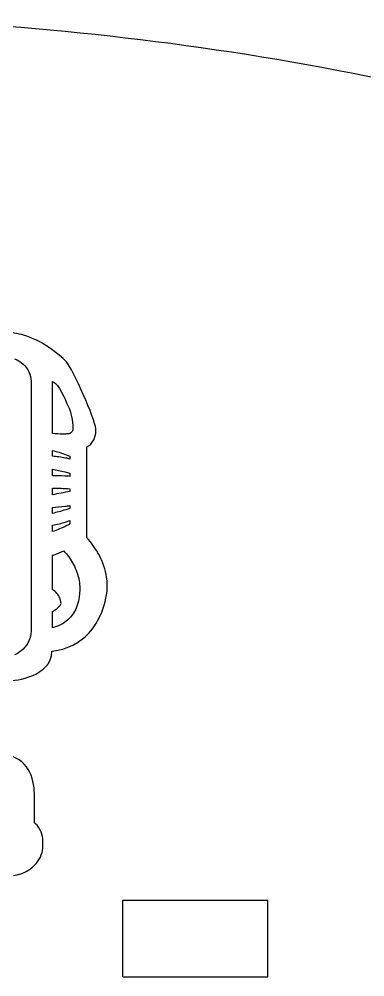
# Model space of a CAD drawing. Header units: millimetres. Extents: x -1166 to -93, y -857 to -63.
# Drawn here: x -622.8 to -599.3, y -812.4 to -747.3 of the extents above; entities that cross this region are included whole.
import ezdxf

# ---------------------------------------------------------------- set-up
doc = ezdxf.new("R2010")
doc.units = ezdxf.units.MM
doc.layers.add('CUTS', color=1, linetype='Continuous', true_color=0xff0000)
doc.layers.add('TEXT', color=5, linetype='Continuous', true_color=0x0000ff)

msp = doc.modelspace()

# ---------------------------------------------------------------- linework, layer by layer
at = {"layer": 'CUTS', "color": 1, "lineweight": 25, "true_color": 0xff0000}
for p, q in [((-615.76, -812.374), (-615.76, -807.174)), ((-615.76, -807.174), (-605.911, -807.174)), ((-605.911, -812.374), (-605.911, -807.174)), ((-615.76, -812.374), (-605.911, -812.374))]:
    msp.add_line(p, q, dxfattribs=at)
msp.add_open_spline([(-576.014, -758.414), (-590.146, -751.429), (-617.324, -747.331), (-635.853, -747.331)], degree=3, dxfattribs=at)
at = {"layer": 'TEXT', "color": 5, "lineweight": 25, "true_color": 0x0000ff}
for points in [[(-621.977, -771.922), (-621.977, -771.98), (-621.977, -771.98)], [(-621.977, -771.98), (-621.977, -788.907)], [(-620.521, -775.482), (-620.521, -771.946), (-620.521, -771.946)], [(-618.202, -782.534), (-618.202, -776.379)], [(-620.521, -777.015), (-620.521, -776.629), (-620.521, -776.629)], [(-619.35, -777.014), (-619.35, -777.213)], [(-620.521, -778.353), (-620.521, -777.896), (-620.521, -777.896)], [(-619.35, -778.176), (-619.35, -778.387)], [(-620.521, -779.633), (-620.521, -779.175), (-620.521, -779.175)], [(-619.35, -779.22), (-619.35, -779.404)], [(-620.522, -780.9), (-620.522, -780.491), (-620.522, -780.491)], [(-619.35, -780.37), (-619.35, -780.559)], [(-620.523, -782.133), (-620.523, -781.692), (-620.523, -781.692)], [(-619.35, -781.391), (-619.35, -781.618)], [(-620.523, -786.098), (-620.523, -783.741)], [(-620.524, -788.674), (-620.524, -787.578)], [(-621.747, -801.904), (-621.747, -800.134)], [(-621.174, -803.483), (-621.174, -803.149)]]:
    msp.add_lwpolyline(points, dxfattribs=at)
for points in [[(-622.267, -768.861), (-622.714, -768.703), (-623.189, -768.621), (-623.676, -768.614)], [(-621.837, -769.047), (-621.977, -768.977), (-622.118, -768.914), (-622.267, -768.861)], [(-619.587, -770.609), (-620.115, -770.044), (-621.184, -769.261), (-621.837, -769.047)], [(-623.094, -770.404), (-622.874, -770.488), (-622.678, -770.609), (-622.51, -770.759)], [(-622.51, -770.759), (-622.347, -770.908), (-622.213, -771.087), (-622.122, -771.282)], [(-617.59, -775.132), (-617.626, -774.546), (-619.148, -771.076), (-619.587, -770.609)], [(-622.122, -771.282), (-622.029, -771.48), (-621.977, -771.695), (-621.977, -771.922)], [(-620.521, -771.946), (-620.509, -771.951), (-620.498, -771.955), (-620.486, -771.96)], [(-620.486, -771.96), (-620.098, -772.136), (-619.691, -773.106), (-619.479, -773.575)], [(-619.479, -773.575), (-619.269, -774.04), (-619.143, -774.573), (-619.143, -775.16)], [(-619.172, -775.285), (-619.19, -775.324), (-619.213, -775.361), (-619.244, -775.392)], [(-619.143, -775.16), (-619.144, -775.204), (-619.154, -775.247), (-619.172, -775.285)], [(-618.202, -776.379), (-618.073, -776.296), (-617.534, -776.051), (-617.59, -775.132)], [(-619.821, -775.513), (-620.055, -775.507), (-620.289, -775.496), (-620.521, -775.482)], [(-619.718, -775.509), (-619.752, -775.509), (-619.787, -775.513), (-619.821, -775.513)], [(-619.592, -775.504), (-619.633, -775.508), (-619.676, -775.508), (-619.718, -775.509)], [(-619.467, -775.499), (-619.507, -775.503), (-619.55, -775.503), (-619.592, -775.504)], [(-619.345, -775.466), (-619.385, -775.486), (-619.425, -775.497), (-619.467, -775.499)], [(-619.244, -775.392), (-619.273, -775.423), (-619.309, -775.447), (-619.345, -775.466)], [(-620.521, -776.629), (-620.24, -776.696), (-619.909, -776.788), (-619.589, -776.912)], [(-619.638, -777.14), (-619.941, -777.076), (-620.253, -777.039), (-620.521, -777.015)], [(-619.35, -777.213), (-619.445, -777.186), (-619.54, -777.161), (-619.638, -777.14)], [(-619.589, -776.912), (-619.509, -776.944), (-619.429, -776.979), (-619.35, -777.014)], [(-620.521, -777.896), (-620.266, -777.941), (-619.968, -778.002), (-619.675, -778.08)], [(-619.698, -778.36), (-619.982, -778.346), (-620.272, -778.348), (-620.521, -778.353)], [(-619.35, -778.387), (-619.463, -778.375), (-619.58, -778.365), (-619.698, -778.36)], [(-619.675, -778.08), (-619.564, -778.11), (-619.457, -778.143), (-619.35, -778.176)], [(-620.521, -779.175), (-620.17, -779.185), (-619.724, -779.203), (-619.35, -779.22)], [(-619.35, -779.404), (-619.725, -779.479), (-620.173, -779.568), (-620.521, -779.633)], [(-620.522, -780.491), (-620.267, -780.474), (-619.964, -780.451), (-619.668, -780.415)], [(-619.668, -780.415), (-619.56, -780.402), (-619.454, -780.385), (-619.35, -780.37)], [(-619.633, -780.654), (-619.941, -780.753), (-620.26, -780.837), (-620.522, -780.9)], [(-619.35, -780.559), (-619.443, -780.593), (-619.536, -780.624), (-619.633, -780.654)], [(-620.523, -781.692), (-620.248, -781.643), (-619.922, -781.576), (-619.606, -781.479)], [(-619.546, -781.725), (-619.882, -781.897), (-620.237, -782.035), (-620.523, -782.133)], [(-619.606, -781.479), (-619.518, -781.452), (-619.434, -781.423), (-619.35, -781.391)], [(-619.35, -781.618), (-619.414, -781.654), (-619.48, -781.691), (-619.546, -781.725)], [(-618.079, -782.675), (-618.122, -782.626), (-618.161, -782.579), (-618.202, -782.534)], [(-617.37, -783.721), (-617.564, -783.36), (-617.802, -783.009), (-618.079, -782.675)], [(-620.523, -783.741), (-620.486, -783.731), (-620.449, -783.722), (-620.413, -783.712)], [(-620.413, -783.712), (-620.171, -783.638), (-619.946, -783.54), (-619.757, -783.444)], [(-619.757, -783.444), (-619.723, -783.483), (-619.687, -783.524), (-619.648, -783.569)], [(-619.648, -783.569), (-619.477, -783.775), (-619.276, -784.047), (-619.103, -784.37)], [(-616.853, -785.229), (-616.933, -784.725), (-617.105, -784.216), (-617.37, -783.721)], [(-619.103, -784.37), (-618.928, -784.692), (-618.781, -785.066), (-618.717, -785.475)], [(-618.717, -785.475), (-618.717, -785.475), (-618.251, -788.088), (-620.524, -788.674)], [(-617.017, -787.13), (-616.827, -786.506), (-616.755, -785.871), (-616.853, -785.229)], [(-620.416, -786.154), (-620.45, -786.13), (-620.486, -786.112), (-620.523, -786.098)], [(-620.172, -786.405), (-620.242, -786.307), (-620.326, -786.218), (-620.416, -786.154)], [(-620.006, -786.721), (-620.047, -786.614), (-620.104, -786.504), (-620.172, -786.405)], [(-620.06, -787.21), (-619.989, -787.135), (-619.946, -787.066), (-619.946, -787.01)], [(-619.946, -787.01), (-619.946, -786.928), (-619.968, -786.826), (-620.006, -786.721)], [(-620.574, -790.257), (-619.866, -790.177), (-617.834, -789.807), (-617.017, -787.13)], [(-620.524, -787.578), (-620.521, -787.578), (-620.519, -787.574), (-620.517, -787.572)], [(-620.517, -787.572), (-620.456, -787.533), (-620.398, -787.492), (-620.342, -787.451)], [(-620.342, -787.451), (-620.229, -787.366), (-620.13, -787.284), (-620.06, -787.21)], [(-621.977, -788.907), (-621.977, -789.134), (-622.029, -789.355), (-622.122, -789.558)], [(-622.122, -789.558), (-622.213, -789.762), (-622.347, -789.949), (-622.51, -790.11)], [(-623.514, -792.286), (-623.051, -792.247), (-620.574, -791.983), (-620.574, -790.257)], [(-622.51, -790.11), (-622.678, -790.271), (-622.874, -790.407), (-623.094, -790.507)], [(-621.747, -800.134), (-621.737, -799.114), (-622.03, -797.693), (-623.514, -797.34)], [(-621.694, -801.952), (-621.711, -801.937), (-621.73, -801.92), (-621.747, -801.904)], [(-621.298, -802.525), (-621.39, -802.308), (-621.523, -802.115), (-621.694, -801.952)], [(-621.174, -803.149), (-621.174, -802.936), (-621.217, -802.73), (-621.298, -802.525)], [(-621.285, -804.09), (-621.212, -803.891), (-621.174, -803.686), (-621.174, -803.483)], [(-621.619, -804.66), (-621.475, -804.488), (-621.365, -804.298), (-621.285, -804.09)], [(-623.177, -805.488), (-622.836, -805.444), (-622.504, -805.332), (-622.211, -805.159)], [(-622.211, -805.159), (-621.98, -805.023), (-621.779, -804.853), (-621.619, -804.66)]]:
    msp.add_open_spline(points, degree=3, dxfattribs=at)

doc.saveas('drawing.dxf')
